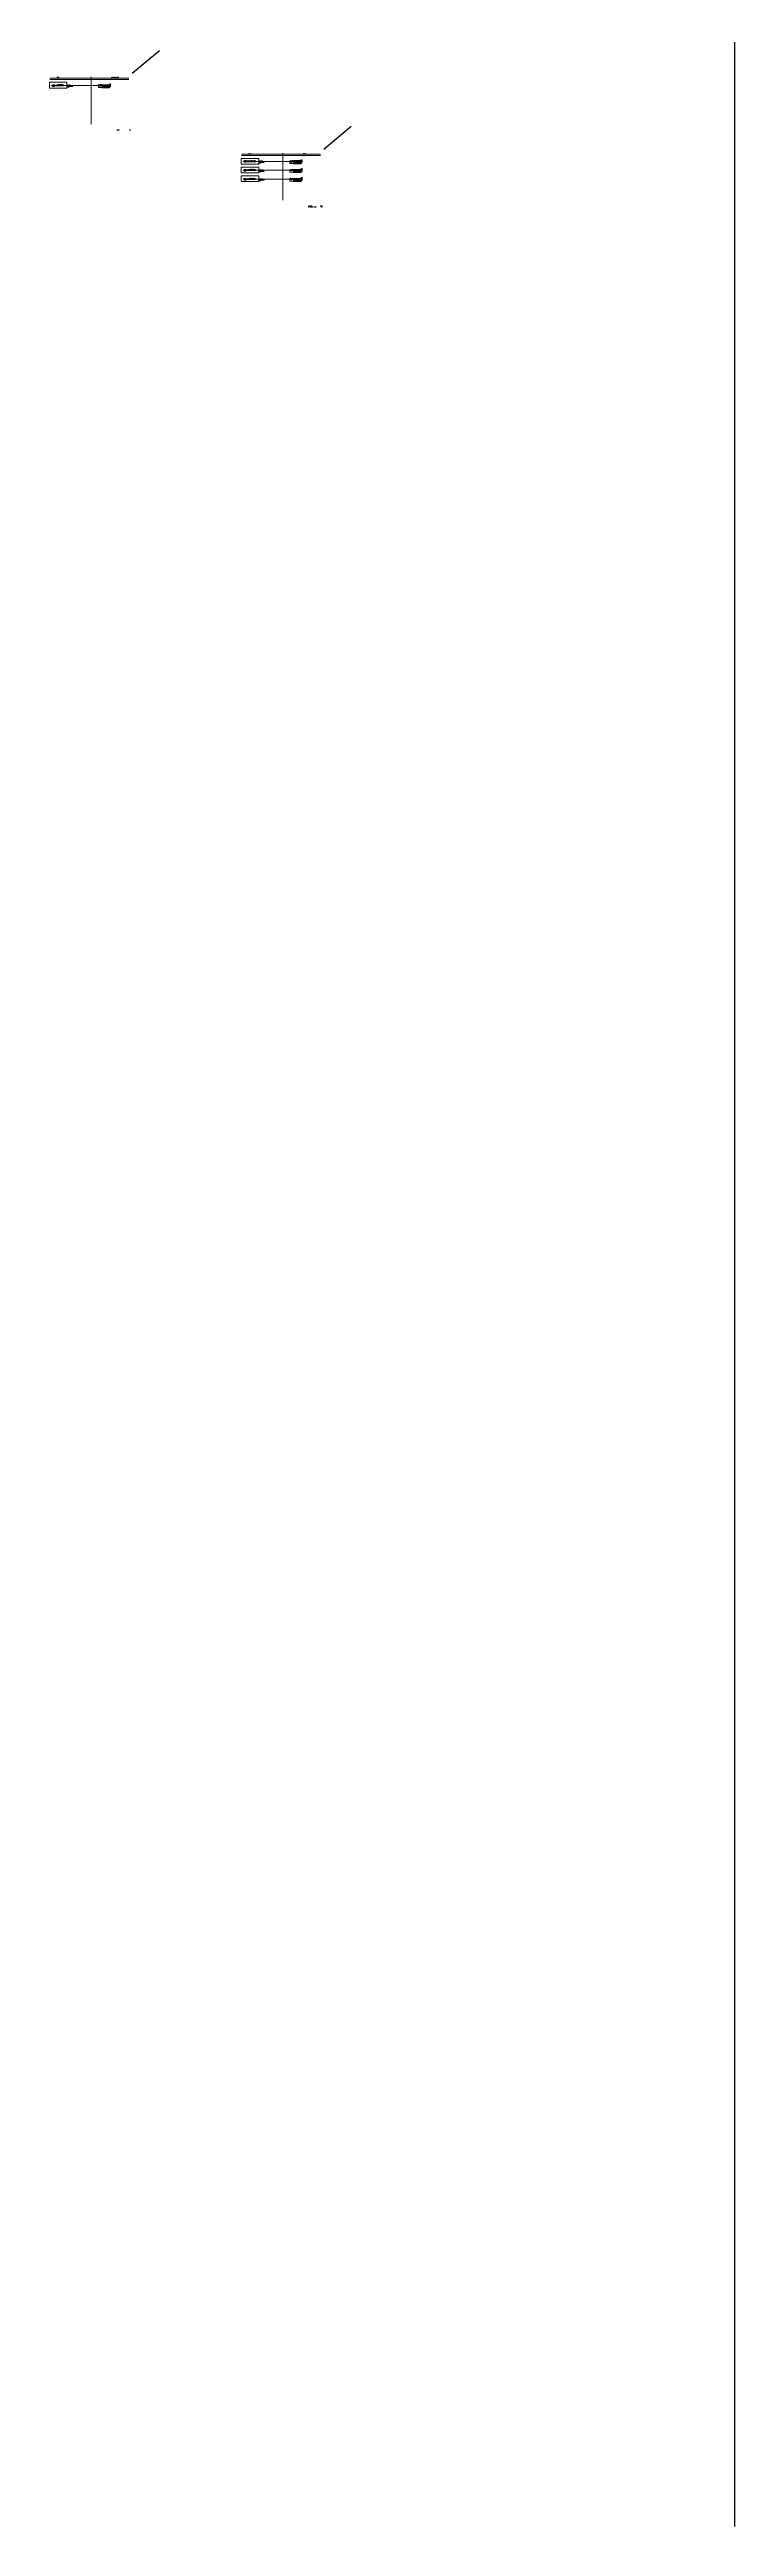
# Model space of a CAD drawing. Header units: millimetres. Extents: x -14942 to 24072, y -50285 to 2207.
# Drawn here: x -12613 to -9262, y -50285 to -38169 of the extents above; entities that cross this region are included whole.
import ezdxf
from ezdxf.enums import TextEntityAlignment as Align

# ---------------------------------------------------------------- set-up
doc = ezdxf.new("R2010")
doc.units = ezdxf.units.MM
doc.header["$MEASUREMENT"] = 0
for name, color, linetype in [('BORDER', 3, 'CONTINUOUS'), ('INSTRU', 4, 'CONTINUOUS'), ('INSTRUMENT', 1, 'CONTINUOUS'), ('LINE', 3, 'CONTINUOUS'), ('TEXT', 2, 'CONTINUOUS')]:
    doc.layers.add(name, color=color, linetype=linetype)
doc.styles.add('ROMANS', font='romans')

# ---------------------------------------------------------------- blocks, each defined once
blk = doc.blocks.new('BOX2')
at = {"layer": 'INSTRU', "color": 7, "lineweight": 13}
for p, q in [((-10468, -3370), (-10468, -3378)), ((-10429, -3370), (-10429, -3378)), ((-10425, -3370), (-10425, -3378))]:
    blk.add_line(p, q, dxfattribs=at)
at = {"layer": 'INSTRUMENT', "color": 7}
for p, q in [((-10468, -3370), (-10425, -3370)), ((-10468, -3374), (-10425, -3374)), ((-10468, -3378), (-10425, -3378))]:
    blk.add_line(p, q, dxfattribs=at)
blk = doc.blocks.new('AA')
at = {"layer": 'INSTRU', "color": 7, "lineweight": 13}
for p, q in [((660, -1836), (675, -1836)), ((660, -1836), (660, -1840)), ((660, -1840), (699, -1840)), ((668, -1836), (699, -1836)), ((699, -1836), (699, -1840))]:
    blk.add_line(p, q, dxfattribs=at)
at = {"layer": 'TEXT', "color": 7, "lineweight": 13, "style": 'ROMANS'}
blk.add_text('ground', height=1.5, dxfattribs=at).set_placement((676, -1839))

msp = doc.modelspace()

# ---------------------------------------------------------------- linework, layer by layer
at = {"layer": 'BORDER', "color": 7, "lineweight": 13}
for p, q in [((-12611, -38309), (-12225, -38309)), ((-12611, -38315), (-12225, -38315)), ((-11674, -38681), (-11288, -38681)), ((-11674, -38687), (-11288, -38687))]:
    msp.add_line(p, q, dxfattribs=at)
at = {"layer": 'BORDER', "color": 7, "lineweight": 13, "ltscale": 2.5}
for p, q in [((-12410, -38303), (-12410, -38534)), ((-11472, -38675), (-11472, -38906))]:
    msp.add_line(p, q, dxfattribs=at)
at = {"layer": 'INSTRU', "color": 7, "lineweight": 13}
for p, q in [((-12599, -38341), (-12591, -38341)), ((-12599, -38341), (-12599, -38345)), ((-12599, -38345), (-12591, -38345)), ((-12599, -38345), (-12599, -38349)), ((-12599, -38349), (-12591, -38349)), ((-12599, -38349), (-12591, -38349)), ((-12591, -38341), (-12591, -38345)), ((-12591, -38345), (-12591, -38349)), ((-12358, -38353), (-12358, -38353)), ((-11661, -38712), (-11653, -38712)), ((-11661, -38712), (-11661, -38716)), ((-11661, -38716), (-11653, -38716)), ((-11661, -38716), (-11661, -38720)), ((-11661, -38720), (-11653, -38720)), ((-11661, -38720), (-11653, -38720)), ((-11661, -38755), (-11653, -38755)), ((-11661, -38755), (-11661, -38759)), ((-11661, -38759), (-11653, -38759)), ((-11661, -38759), (-11661, -38763)), ((-11661, -38763), (-11653, -38763)), ((-11661, -38763), (-11653, -38763)), ((-11653, -38712), (-11653, -38716)), ((-11653, -38716), (-11653, -38720)), ((-11653, -38755), (-11653, -38759)), ((-11653, -38759), (-11653, -38763)), ((-11420, -38724), (-11420, -38724)), ((-11420, -38767), (-11420, -38768)), ((-11661, -38799), (-11653, -38799)), ((-11661, -38799), (-11661, -38803)), ((-11661, -38803), (-11653, -38803)), ((-11661, -38803), (-11661, -38807)), ((-11661, -38807), (-11653, -38807)), ((-11661, -38807), (-11653, -38807)), ((-11653, -38799), (-11653, -38803)), ((-11653, -38803), (-11653, -38807)), ((-11420, -38811), (-11420, -38811))]:
    msp.add_line(p, q, dxfattribs=at)
at = {"layer": 'INSTRUMENT', "color": 7}
for p, q in [((-9262, -3170), (-9262, -50285)), ((-12209, -38284), (-12075, -38173)), ((-11272, -38656), (-11137, -38544))]:
    msp.add_line(p, q, dxfattribs=at)
at = {"layer": 'LINE', "color": 7, "lineweight": 13, "ltscale": 8}
for p, q in [((-12613, -38357), (-12613, -38329)), ((-12528, -38329), (-12613, -38329)), ((-12528, -38357), (-12613, -38357)), ((-12528, -38357), (-12528, -38329)), ((-11676, -38729), (-11676, -38701)), ((-11590, -38701), (-11676, -38701)), ((-11590, -38729), (-11676, -38729)), ((-11676, -38772), (-11676, -38744)), ((-11590, -38744), (-11676, -38744)), ((-11590, -38772), (-11676, -38772)), ((-11590, -38729), (-11590, -38701)), ((-11590, -38772), (-11590, -38744)), ((-11676, -38815), (-11676, -38787)), ((-11590, -38787), (-11676, -38787)), ((-11590, -38815), (-11676, -38815)), ((-11590, -38815), (-11590, -38787))]:
    msp.add_line(p, q, dxfattribs=at)
at = {"layer": 'LINE', "color": 7, "lineweight": 13}
for p, q in [((-12591, -38343), (-12546, -38343)), ((-12591, -38347), (-12546, -38347)), ((-12546, -38342), (-12546, -38347)), ((-12546, -38342), (-12545, -38342)), ((-12541, -38345), (-12546, -38343)), ((-12546, -38347), (-12541, -38345)), ((-12546, -38347), (-12545, -38347)), ((-12545, -38341), (-12543, -38341)), ((-12545, -38342), (-12545, -38347)), ((-12379, -38345), (-12374, -38343)), ((-12379, -38345), (-12374, -38347)), ((-12374, -38342), (-12375, -38342)), ((-12375, -38342), (-12375, -38347)), ((-12374, -38347), (-12375, -38347)), ((-12374, -38342), (-12374, -38347)), ((-12358, -38343), (-12374, -38343)), ((-12374, -38347), (-12374, -38355)), ((-12358, -38347), (-12374, -38347)), ((-12374, -38347), (-12374, -38355)), ((-12358, -38355), (-12374, -38355)), ((-11653, -38714), (-11608, -38714)), ((-11653, -38718), (-11608, -38718)), ((-11653, -38757), (-11608, -38757)), ((-11653, -38761), (-11608, -38761)), ((-11608, -38712), (-11606, -38712)), ((-11603, -38716), (-11608, -38714)), ((-11608, -38714), (-11608, -38719)), ((-11608, -38714), (-11607, -38714)), ((-11608, -38718), (-11603, -38716)), ((-11608, -38719), (-11607, -38719)), ((-11608, -38756), (-11606, -38756)), ((-11603, -38759), (-11608, -38757)), ((-11608, -38757), (-11608, -38762)), ((-11608, -38757), (-11607, -38757)), ((-11608, -38761), (-11603, -38759)), ((-11608, -38762), (-11607, -38762)), ((-11607, -38714), (-11607, -38719)), ((-11607, -38757), (-11607, -38762)), ((-11441, -38716), (-11436, -38714)), ((-11441, -38716), (-11436, -38718)), ((-11441, -38759), (-11436, -38757)), ((-11441, -38759), (-11436, -38761)), ((-11436, -38714), (-11437, -38714)), ((-11437, -38714), (-11437, -38719)), ((-11437, -38719), (-11437, -38726)), ((-11436, -38719), (-11437, -38719)), ((-11437, -38719), (-11437, -38726)), ((-11420, -38726), (-11437, -38726)), ((-11436, -38757), (-11437, -38757)), ((-11437, -38757), (-11437, -38762)), ((-11437, -38762), (-11437, -38769)), ((-11436, -38762), (-11437, -38762)), ((-11437, -38762), (-11437, -38769)), ((-11420, -38769), (-11437, -38769)), ((-11420, -38714), (-11436, -38714)), ((-11436, -38714), (-11436, -38719)), ((-11420, -38718), (-11436, -38718)), ((-11420, -38757), (-11436, -38757)), ((-11436, -38757), (-11436, -38762)), ((-11420, -38761), (-11436, -38761)), ((-11653, -38801), (-11608, -38801)), ((-11653, -38805), (-11608, -38805)), ((-11608, -38799), (-11606, -38799)), ((-11608, -38800), (-11608, -38805)), ((-11608, -38800), (-11607, -38800)), ((-11603, -38803), (-11608, -38801)), ((-11608, -38805), (-11603, -38803)), ((-11608, -38805), (-11607, -38805)), ((-11607, -38800), (-11607, -38805)), ((-11441, -38803), (-11436, -38801)), ((-11441, -38803), (-11436, -38805)), ((-11436, -38800), (-11437, -38800)), ((-11437, -38800), (-11437, -38805)), ((-11437, -38805), (-11437, -38813)), ((-11436, -38805), (-11437, -38805)), ((-11437, -38805), (-11437, -38813)), ((-11420, -38813), (-11437, -38813)), ((-11436, -38800), (-11436, -38805)), ((-11420, -38801), (-11436, -38801)), ((-11420, -38805), (-11436, -38805))]:
    msp.add_line(p, q, dxfattribs=at)
at = {"layer": 'LINE', "color": 0, "lineweight": 13}
for p, q in [((-12541, -38345), (-12379, -38345)), ((-11603, -38716), (-11441, -38716)), ((-11603, -38759), (-11441, -38759)), ((-11603, -38803), (-11441, -38803))]:
    msp.add_line(p, q, dxfattribs=at)
at = {"layer": 'TEXT', "color": 7, "lineweight": 13}
for p, q in [((-12545, -38342), (-12545, -38341)), ((-11608, -38714), (-11608, -38712)), ((-11608, -38757), (-11608, -38756)), ((-11608, -38800), (-11608, -38799))]:
    msp.add_line(p, q, dxfattribs=at)

# ---------------------------------------------------------------- block references
at = {"layer": 'INSTRUMENT', "color": 7}
for p in [(-1890, -34971), (-952, -35342), (-952, -35386), (-952, -35429)]:
    msp.add_blockref('BOX2', p, dxfattribs=at)
at = {"layer": 'INSTRUMENT', "color": 1}
for p in [(-13018, -36516), (-12081, -36888), (-12081, -36931), (-12081, -36975)]:
    msp.add_blockref('AA', p, dxfattribs=at)

# ---------------------------------------------------------------- texts
at = {"layer": 'TEXT', "color": 7, "lineweight": 13, "style": 'ROMANS'}
for s, p in [('AO', (-12601, -38345)), ('(1WH)', (-12359, -38341)), ('(1BK)', (-12359, -38345)), ('AO', (-11663, -38717)), ('AO', (-11663, -38760)), ('(1WH)', (-11421, -38713)), ('(1BK)', (-11421, -38717)), ('(1WH)', (-11421, -38756)), ('(1BK)', (-11421, -38760)), ('AO', (-11663, -38803)), ('(1WH)', (-11421, -38800)), ('(1BK)', (-11421, -38804))]:
    msp.add_text(s, height=1.5, dxfattribs=at).set_placement(p, align=Align.RIGHT)
for s, height, p in [('[+]', 1.5, (-12595, -38343)), ('[-]', 1.5, (-12595, -38347)), ('120', 2.24, (-12220, -38562)), ('[+]', 1.5, (-11657, -38714)), ('[-]', 1.5, (-11657, -38718)), ('[+]', 1.5, (-11657, -38757)), ('[-]', 1.5, (-11657, -38761)), ('[+]', 1.5, (-11657, -38801)), ('[-]', 1.5, (-11657, -38805)), ('121,122', 2.24, (-11283, -38934)), ('123', 2.24, (-11283, -38938))]:
    msp.add_text(s, height=height, dxfattribs=at).set_placement(p, align=Align.MIDDLE)
for s, height, p in [('FIELD', 2.4, (-12576, -38307)), ('PMV/1029', 1.5, (-12575, -38341)), ('PMV/1029', 1.5, (-12575, -38345)), ('/+ (1WH)', 1.5, (-12559, -38341)), ('/- (1BK)', 1.5, (-12559, -38345)), ('(1P)', 1.5, (-12373, -38342)), ('SHIELD', 1.5, (-12373, -38354)), ('PMV/1029+/TBAO.1-1', 1.5, (-12356, -38344)), ('PMV/1029-/TBAO.1-2', 1.5, (-12356, -38348)), ('TBAO.1', 1.5, (-12320, -38338)), ('TB No.', 1.5, (-12320, -38340)), ('1', 1.5, (-12318, -38344)), ('2', 1.5, (-12318, -38348)), ('%%UJB-001 GAA PROJECT', 2.4, (-12310, -38307)), ('NP-1029', 2.24, (-12284, -38564)), ('FIELD', 2.4, (-11639, -38679)), ('PMV/128000', 1.5, (-11637, -38713)), ('PMV/128000', 1.5, (-11637, -38717)), ('PMV/102903', 1.5, (-11637, -38756)), ('PMV/102903', 1.5, (-11637, -38760)), ('/+ (1WH)', 1.5, (-11621, -38713)), ('/- (1BK)', 1.5, (-11621, -38717)), ('/+ (1WH)', 1.5, (-11621, -38756)), ('/- (1BK)', 1.5, (-11621, -38760)), ('(1P)', 1.5, (-11436, -38713)), ('SHIELD', 1.5, (-11435, -38725)), ('(1P)', 1.5, (-11436, -38757)), ('SHIELD', 1.5, (-11435, -38769)), ('PMV/128000+/TBAO.1:3+', 1.5, (-11418, -38715)), ('PMV/128000-/TBAO.1:3-', 1.5, (-11418, -38719)), ('PMV/102903+/TBAO.1:4+', 1.5, (-11418, -38759)), ('PMV/102903-/TBAO.1:4-', 1.5, (-11418, -38763)), ('TBAO.1', 1.5, (-11383, -38709)), ('TBAO.1', 1.5, (-11383, -38753)), ('TB No.', 1.5, (-11382, -38712)), ('TB No.', 1.5, (-11382, -38755)), ('3+', 1.5, (-11381, -38715)), ('3-', 1.5, (-11381, -38719)), ('4+', 1.5, (-11381, -38759)), ('4-', 1.5, (-11381, -38763)), ('%%UJB103', 2.4, (-11373, -38679)), ('PMV/102904', 1.5, (-11637, -38800)), ('PMV/102904', 1.5, (-11637, -38804)), ('/+ (1WH)', 1.5, (-11621, -38800)), ('/- (1BK)', 1.5, (-11621, -38804)), ('(1P)', 1.5, (-11436, -38800)), ('SHIELD', 1.5, (-11435, -38812)), ('PMV/102904+/TBAO.1:5+', 1.5, (-11418, -38802)), ('PMV/102904-/TBAO.1:5-', 1.5, (-11418, -38806)), ('TBAO.1', 1.5, (-11383, -38796)), ('TB No.', 1.5, (-11382, -38798)), ('5+', 1.5, (-11381, -38802)), ('5-', 1.5, (-11381, -38806)), ('NP-128000', 2.24, (-11347, -38935)), ('NP-102903, NP-102901', 2.24, (-11347, -38940))]:
    msp.add_text(s, height=height, dxfattribs=at).set_placement(p)
at = {"layer": 'TEXT', "color": 0, "lineweight": 13, "style": 'ROMANS'}
for s, p in [('MV/NP-1029', (-12525, -38343)), ('1 x 2 x 0.75', (-12525, -38347)), ('Instrum RE-Y(ST)Y 500V', (-12525, -38350)), ('(BLACK)', (-12525, -38353)), ('MV/NP-128000', (-11588, -38715)), ('1 x 2 x 0.75', (-11588, -38719)), ('Instrum RE-Y(ST)Y 500V', (-11588, -38721)), ('(BLACK)', (-11588, -38724)), ('MV/NP-102903', (-11588, -38758)), ('1 x 2 x 0.75', (-11588, -38762)), ('Instrum RE-Y(ST)Y 500V', (-11588, -38765)), ('(BLACK)', (-11588, -38767)), ('MV/NP-102904', (-11588, -38802)), ('1 x 2 x 0.75', (-11588, -38805)), ('Instrum RE-Y(ST)Y 500V', (-11588, -38808)), ('(BLACK)', (-11588, -38811))]:
    msp.add_text(s, height=1.5, dxfattribs=at).set_placement(p)

doc.saveas('drawing.dxf')
